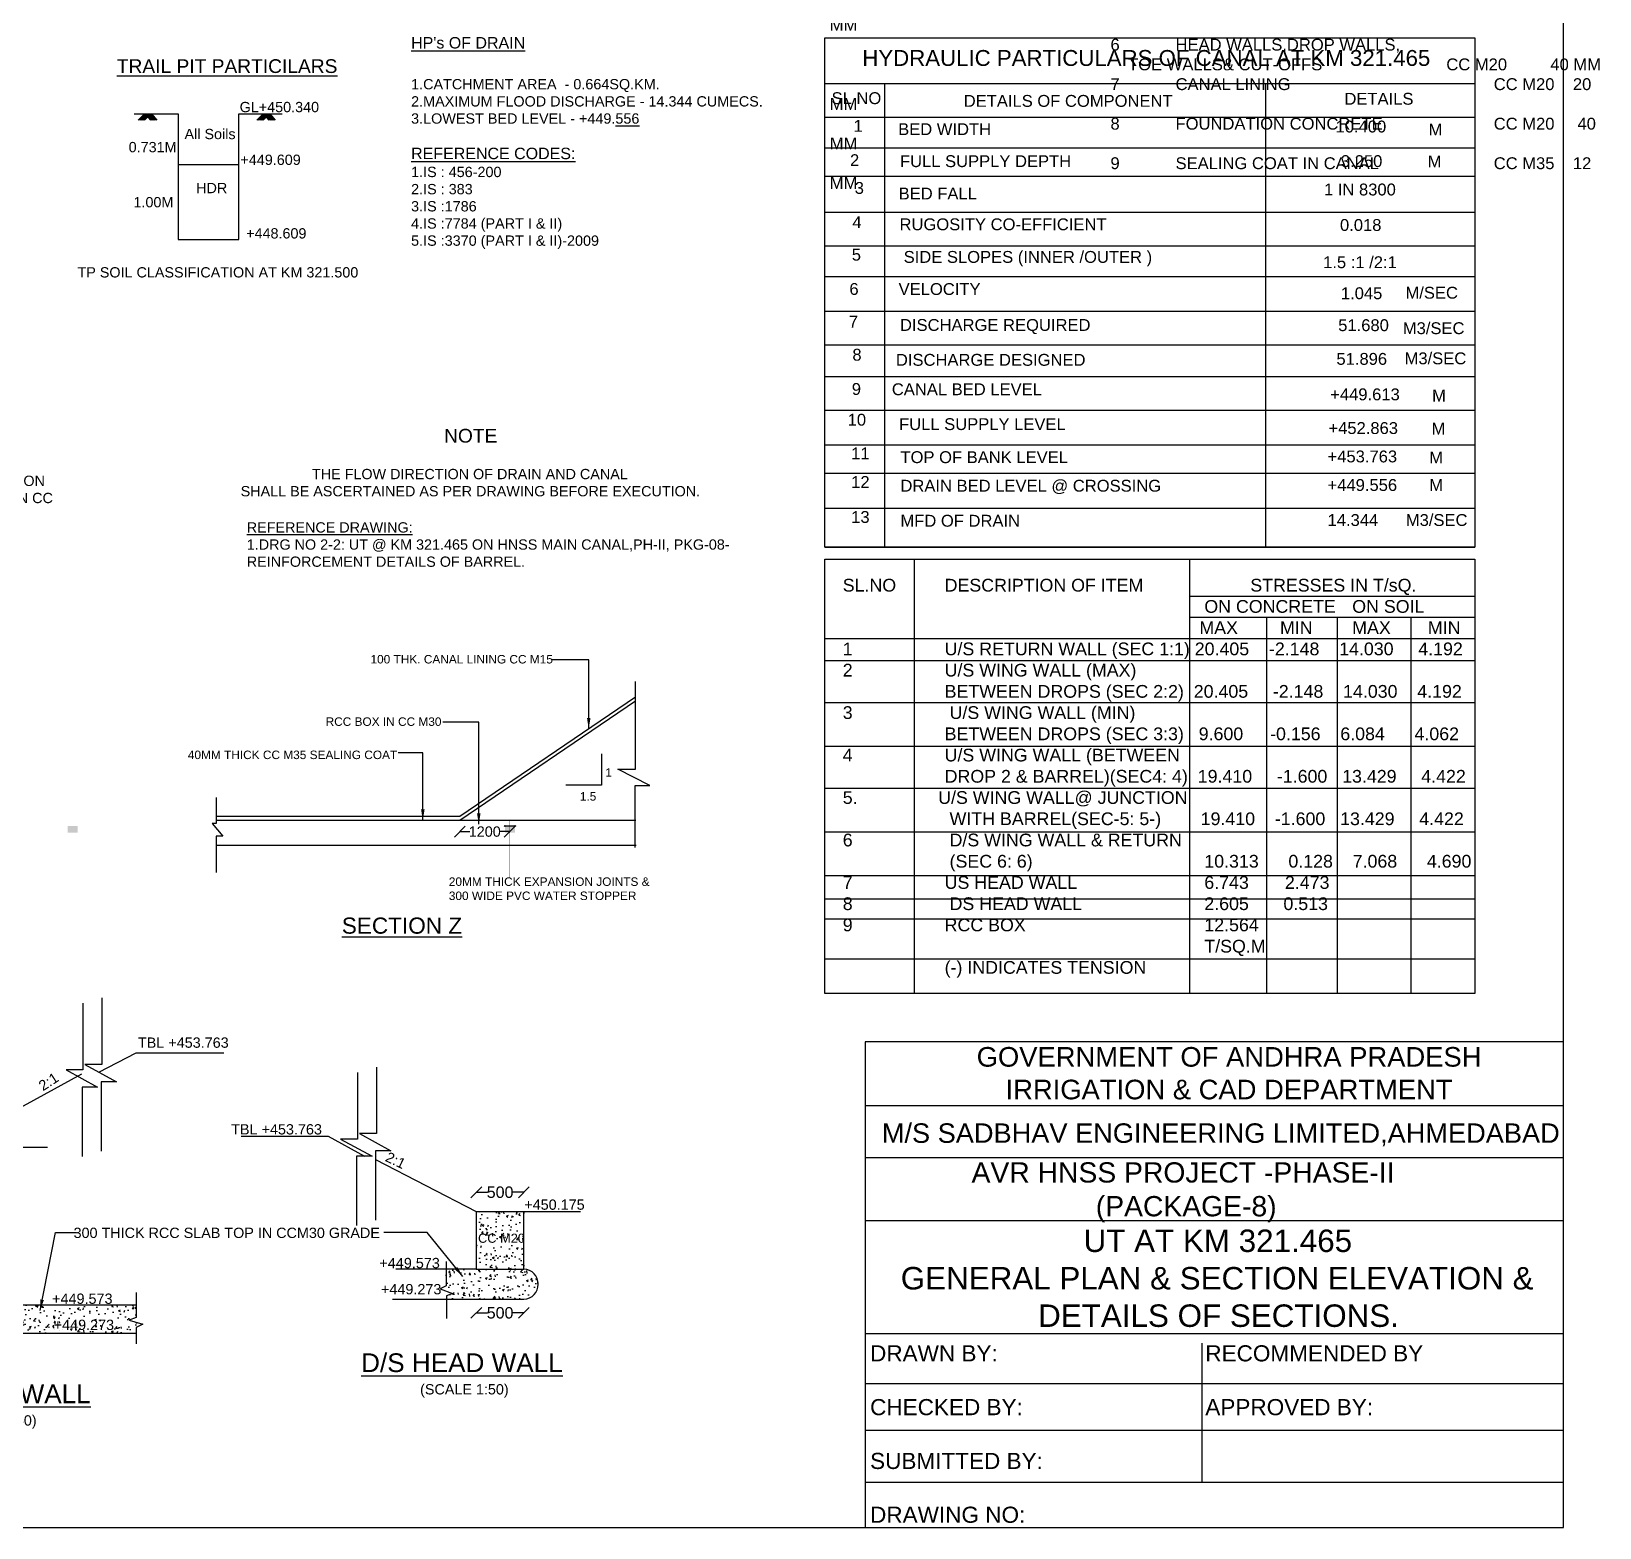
# Model space of a CAD drawing. Header units: millimetres. Extents: x 5124 to 6568637, y 2311 to 91879094.
# Drawn here: x 3760704 to 3774409, y 45930810 to 45943884 of the extents above; entities that cross this region are included whole.
import ezdxf

# ---------------------------------------------------------------- set-up
doc = ezdxf.new("R2010")
doc.units = ezdxf.units.MM
doc.header["$MEASUREMENT"] = 0
doc.linetypes.add('ACAD_ISO02W100', pattern=[15, 12, -3])
for name, color, linetype in [('DIMENSION', 7, 'Continuous'), ('DRAWING', 7, 'Continuous'), ('TEXT', 7, 'Continuous')]:
    doc.layers.add(name, color=color, linetype=linetype)
doc.styles.get("Standard").update_dxf_attribs({"font": 'arial.ttf', "height": 90})
doc.dimstyles.get("Standard").update_dxf_attribs({"dimtxt": 200, "dimasz": 110, "dimexe": 0.18, "dimexo": 0.0625, "dimgap": 0.09, "dimtad": 0, "dimtih": 1, "dimtoh": 1, "dimdec": 0, "dimzin": 0, "dimdsep": 46, "dimtxsty": 'Standard', "dimblk": 'OBLIQUE', "dimcen": 0.09, "dimse1": 1, "dimse2": 1, "dimadec": 0, "dimazin": 0, "dimtfac": 1, "dimtdec": 0, "dimtofl": 0, "dimtmove": 0, "dimatfit": 3, "dimfxl": 1, "dimtolj": 1, "dimtzin": 0, "dimarcsym": 0})
pattern_1 = [(45, (329435.95406, 3362526.88445), (-0.08189056869015, 0.08189056869015), [])]
pattern_2 = [(45, (329525.54818, 3362526.88445), (-0.08189056869015, 0.08189056869015), [])]
pattern_3 = [(50, (0, 0), (179.31504565, -15.68803375), [18.75, -206.25]), (355, (0, 0), (-34.6878334, 188.0480334), [15, -165]), (100.4514, (14.94, -1.3), (144.6273454, 172.3598855), [15.9350475, -175.285528]), (46.1842, (0, 50), (266.8102622, -41.3797536), [28.125, -309.375]), (96.6356, (22.23, 46.55), (233.6656764, 243.5294677), [23.902572, -262.92825]), (351.1842, (0, 50), (233.6654863, 243.5296502), [22.5, -247.5]), (21, (25, 37.5), (149.22676303, -100.65472267), [18.75, -206.25]), (326, (25, 37.5), (60.828833, 181.28751126), [15, -165]), (71.4514, (37.44, 29.11), (210.05565715, 80.6326242), [15.9350475, -175.285528]), (37.5, (0, 0), (3.03996383, 83.22346346), [0, -163, 0, -167.5, 0, -165.625]), (7.5, (0, 0), (65.76738436, 98.60292797), [0, -95.5, 0, -159.25, 0, -63.125]), (327.5, (-55.75, 0), (133.45560904, -5.63871793), [0, -62.5, 0, -195, 0, -258.75]), (317.5, (-80.75, 0), (145.79654234, 25.02624558), [0, -81.25, 0, -129.5, 0, -183.75])]

# ---------------------------------------------------------------- blocks, each defined once
blk = doc.blocks.new('_Oblique')
at = {"color": 0, "linetype": 'ByBlock', "lineweight": -2}
blk.add_line((-0.5, -0.5), (0.5, 0.5), dxfattribs=at)
blk = doc.blocks.new('*D141')
at = {"layer": 'Defpoints', "color": 0, "linetype": 'Continuous', "transparency": 16777216}
for p in [(3764448, 45936992), (3764884, 45936992), (3764884, 45936891)]:
    blk.add_point(p, dxfattribs=at)
at = {"layer": 'DIMENSION', "color": 0, "linetype": 'Continuous', "lineweight": -2, "transparency": 16777216}
for p, q in [((3764448, 45936891), (3764536, 45936891)), ((3764884, 45936891), (3764796, 45936891))]:
    blk.add_line(p, q, dxfattribs=at)
at = {"layer": 'DIMENSION', "color": 0, "linetype": 'Continuous', "lineweight": -2, "transparency": 16777216, "xscale": 95, "yscale": 95, "zscale": 95, "rotation": 180}
blk.add_blockref('_Oblique', (3764448, 45936891), dxfattribs=at)
at = {"layer": 'DIMENSION', "color": 0, "linetype": 'Continuous', "lineweight": -2, "transparency": 16777216, "xscale": 95, "yscale": 95, "zscale": 95}
blk.add_blockref('_Oblique', (3764884, 45936891), dxfattribs=at)
at = {"layer": 'DIMENSION', "color": 0, "linetype": 'Continuous', "transparency": 16777216, "insert": (3764666, 45936891), "char_height": 90, "attachment_point": 5}
blk.add_mtext('\\A1;1200', dxfattribs=at)
blk = doc.blocks.new('*D148')
at = {"layer": 'Defpoints', "color": 0, "linetype": 'Continuous', "transparency": 16777216}
for p in [(3764592, 45933069), (3765008, 45933069), (3765008, 45932686)]:
    blk.add_point(p, dxfattribs=at)
at = {"layer": 'DIMENSION', "color": 0, "linetype": 'Continuous', "lineweight": -2, "transparency": 16777216}
for p, q in [((3764592, 45932686), (3764690, 45932686)), ((3765008, 45932686), (3764911, 45932686))]:
    blk.add_line(p, q, dxfattribs=at)
at = {"layer": 'DIMENSION', "color": 0, "linetype": 'Continuous', "lineweight": -2, "transparency": 16777216, "xscale": 95, "yscale": 95, "zscale": 95, "rotation": 180}
blk.add_blockref('_Oblique', (3764592, 45932686), dxfattribs=at)
at = {"layer": 'DIMENSION', "color": 0, "linetype": 'Continuous', "lineweight": -2, "transparency": 16777216, "xscale": 95, "yscale": 95, "zscale": 95}
blk.add_blockref('_Oblique', (3765008, 45932686), dxfattribs=at)
at = {"layer": 'DIMENSION', "color": 0, "linetype": 'Continuous', "transparency": 16777216, "insert": (3764800, 45932686), "char_height": 100, "attachment_point": 5}
blk.add_mtext('\\A1;500', dxfattribs=at)
blk = doc.blocks.new('*D149')
at = {"layer": 'Defpoints', "color": 0, "linetype": 'Continuous', "transparency": 16777216}
for p in [(3765008, 45933740), (3764592, 45933572), (3765008, 45933572)]:
    blk.add_point(p, dxfattribs=at)
at = {"layer": 'DIMENSION', "color": 0, "linetype": 'Continuous', "lineweight": -2, "transparency": 16777216}
for p, q in [((3764592, 45933740), (3764690, 45933740)), ((3765008, 45933740), (3764911, 45933740))]:
    blk.add_line(p, q, dxfattribs=at)
at = {"layer": 'DIMENSION', "color": 0, "linetype": 'Continuous', "lineweight": -2, "transparency": 16777216, "xscale": 95, "yscale": 95, "zscale": 95, "rotation": 180}
blk.add_blockref('_Oblique', (3764592, 45933740), dxfattribs=at)
at = {"layer": 'DIMENSION', "color": 0, "linetype": 'Continuous', "lineweight": -2, "transparency": 16777216, "xscale": 95, "yscale": 95, "zscale": 95}
blk.add_blockref('_Oblique', (3765008, 45933740), dxfattribs=at)
at = {"layer": 'DIMENSION', "color": 0, "linetype": 'Continuous', "transparency": 16777216, "insert": (3764800, 45933740), "char_height": 100, "attachment_point": 5}
blk.add_mtext('\\A1;500', dxfattribs=at)

msp = doc.modelspace()

# ---------------------------------------------------------------- hatches: boundary and pattern name
at = {"layer": 'DRAWING', "linetype": 'Continuous'}
h = msp.add_hatch(dxfattribs=at)
h.set_pattern_fill('AR-CONC', color=256, scale=23.162151, style=0)
h.set_pattern_definition([(50, (325614.38, 3362526.88), (166.1328835, -14.534744), [17.3716129, -191.08774224]), (355, (325614.38, 3362526.88), (-32.1377928, 174.2238746), [13.89729034, -152.8701938]), (100.4514, (325628.22, 3362525.67), (133.9952141, 159.68902485), [14.7635988, -162.3995917]), (46.1842, (325614.38, 3362573.2), (247.1959787, -38.3377633), [26.0574194, -286.6316134]), (96.6356, (325634.98, 3362570.01), (216.4879832, 225.626648), [22.1453989, -243.5993487]), (351.1842, (325614.38, 3362573.2), (216.4878071, 225.6268171), [20.8459355, -229.3052907]), (21, (325637.54, 3362561.63), (138.2565102, -93.2551937), [17.3716129, -191.08774224]), (326, (325637.54, 3362561.63), (56.35706355, 167.9603453), [13.89729034, -152.8701938]), (71.4514, (325649.06, 3362553.86), (194.6136304, 74.7049993), [14.7635988, -162.3995917]), (37.5, (325614.38, 3362526.884), (2.816484, 77.10537568), [0, -151.01722175, 0, -155.18640885, 0, -153.44924756]), (7.5, (325614.38, 3362526.884), (60.93256238, 91.35423459), [0, -88.4794152, 0, -147.54289916, 0, -58.4844302]), (327.5, (325562.73, 3362526.884), (123.64475647, -5.22419335), [0, -57.90537644, 0, -180.66477448, 0, -239.72825845]), (317.5, (325539.57, 3362526.88), (135.07845867, 23.18646674), [0, -75.27698937, 0, -119.97993998, 0, -170.24180672])])
h.paths.add_polyline_path([(3761062.9, 45936940.7), (3761022.9, 45936940.7, -0.4142136), (3761020.3, 45936938), (3761020.3, 45936882), (3761062.9, 45936882)])
h.paths.add_polyline_path([(3761109.9, 45936938, -0.4142136), (3761107.2, 45936940.7), (3761062.9, 45936940.7), (3761062.9, 45936882), (3761109.9, 45936882)])
h.paths.add_polyline_path([(3764931.5, 45936938, -0.4142136), (3764928.8, 45936940.7), (3764884.5, 45936940.7), (3764884.5, 45936882), (3764931.5, 45936882)])
h.paths.add_polyline_path([(3764884.5, 45936940.7), (3764844.5, 45936940.7, -0.4142136), (3764841.9, 45936938), (3764841.9, 45936882), (3764884.5, 45936882)])
h = msp.add_hatch(dxfattribs=at)
h.set_pattern_fill('ANSI31', color=256, scale=0.926486, style=0)
h.set_pattern_definition(pattern_1)
h.paths.add_polyline_path([(3764841.9, 45936938), (3764841.9, 45936940.7), (3764844.5, 45936940.7, 1), (3764839.2, 45936940.7, 0.4142136)])
h = msp.add_hatch(color=256, dxfattribs=at)
h.paths.add_polyline_path([(3764841.9, 45936938), (3764841.9, 45936940.7), (3764844.5, 45936940.7, 1), (3764839.2, 45936940.7, 0.4142136)])
h.paths.add_polyline_path([(3764841.9, 45936938, 0.4142136), (3764844.5, 45936940.7), (3764841.9, 45936940.7)], flags=17)
h = msp.add_hatch(dxfattribs=at)
h.set_pattern_fill('ANSI31', color=256, scale=0.926486, style=0)
h.set_pattern_definition(pattern_1)
h.paths.add_polyline_path([(3764844.5, 45936940.7), (3764841.9, 45936940.7), (3764841.9, 45936938, 0.4142136)])
h = msp.add_hatch(dxfattribs=at)
h.set_pattern_fill('ANSI31', color=256, scale=0.926486, style=0)
h.set_pattern_definition(pattern_2)
h.paths.add_polyline_path([(3764931.5, 45936940.7), (3764934.1, 45936940.7, 1), (3764928.8, 45936940.7, 0.4142136), (3764931.5, 45936938)])
h = msp.add_hatch(color=256, dxfattribs=at)
h.paths.add_polyline_path([(3764931.5, 45936940.7), (3764934.1, 45936940.7, 1), (3764928.8, 45936940.7, 0.4142136), (3764931.5, 45936938)])
h.paths.add_polyline_path([(3764934.1, 45936940.7), (3764931.5, 45936940.7), (3764931.5, 45936938, 0.4142136)], flags=17)
h = msp.add_hatch(dxfattribs=at)
h.set_pattern_fill('ANSI31', color=256, scale=0.926486, style=0)
h.set_pattern_definition(pattern_2)
h.paths.add_polyline_path([(3764934.1, 45936940.7), (3764931.5, 45936940.7), (3764931.5, 45936938, 0.4142136)])
h = msp.add_hatch(dxfattribs=at)
h.set_pattern_fill('AR-CONC', color=256, scale=25, style=0)
h.set_pattern_definition(pattern_3)
h.paths.add_polyline_path([(3759974, 45934133.5), (3759540, 45934133.5), (3759540, 45932755), (3759974, 45932755)])
h.paths.add_polyline_path([(3759540, 45934133.5), (3759124, 45932755), (3759540, 45932755)])
h.paths.add_polyline_path([(3759974, 45934133.5), (3759974, 45932755), (3760651, 45932755)])
h.paths.add_polyline_path([(3761620, 45932504.5), (3761620, 45932559.5), (3761678, 45932587), (3761560, 45932622), (3761620, 45932647), (3761620, 45932755), (3759124, 45932755, 1.1196684), (3759124, 45932504.5)])
h.paths.add_polyline_path([(3759532.9, 45933227.5), (3760026.8, 45933227.5), (3760026.8, 45933089.4), (3759532.9, 45933089.4)], flags=9)
h.paths.add_polyline_path([(3759196.7, 45932723.1), (3759467.3, 45932723.1), (3759467.3, 45932570.9), (3759196.7, 45932570.9)], flags=24)
h.paths.add_polyline_path([(3759621.7, 45932736.6), (3759892.3, 45932736.6), (3759892.3, 45932584.4), (3759621.7, 45932584.4)], flags=24)
h.paths.add_polyline_path([(3760177.1, 45932733.6), (3760447.9, 45932733.6), (3760447.9, 45932581.4), (3760177.1, 45932581.4)], flags=24)
h.paths.add_polyline_path([(3760876.6, 45932648.9), (3761436.8, 45932648.9), (3761436.8, 45932512), (3760876.6, 45932512)], flags=24)
h = msp.add_hatch(dxfattribs=at)
h.set_pattern_fill('AR-CONC', color=256, scale=25, style=0)
h.set_pattern_definition(pattern_3)
h.paths.add_polyline_path([(3765008.5, 45933069), (3765008.5, 45933572.5), (3764592, 45933572.5), (3764592, 45933069)])
h.paths.add_polyline_path([(3765008.5, 45932804.5, 0.945267), (3765008.5, 45933069), (3764592, 45933069), (3764330, 45933069), (3764330, 45932923.5), (3764276.5, 45932896), (3764384.5, 45932854.5), (3764331.5, 45932835.5), (3764331.5, 45932804.5)])
h.paths.add_polyline_path([(3764587.4, 45933398.5), (3765026.4, 45933398.5), (3765026.4, 45933275.7), (3764587.4, 45933275.7)], flags=9)

# ---------------------------------------------------------------- linework, layer by layer
at = {"layer": 'DIMENSION', "linetype": 'Continuous'}
for p, q in [((3764448.3, 45936991.7), (3765983, 45938034.7)), ((3759124, 45932755), (3761620, 45932755)), ((3761620, 45932504.5), (3759124, 45932504.5))]:
    msp.add_line(p, q, dxfattribs=at)
for points in [[(3761603, 45943164.5), (3761986.5, 45943164.5), (3761986.5, 45942064.5), (3762516.5, 45942064.5), (3762516.5, 45943164.5), (3762894.5, 45943164.5)], [(3761693.5, 45943164.5), (3761637.5, 45943107)], [(3761704, 45943164.5), (3761648, 45943107)], [(3761712.5, 45943164.5), (3761656.5, 45943107)], [(3761722.5, 45943164.5), (3761666.5, 45943107)], [(3761731, 45943164.5), (3761675, 45943107)], [(3761739.5, 45943164.5), (3761683.5, 45943107)], [(3761749, 45943164.5), (3761693, 45943107)], [(3761697.5, 45943164.5), (3761744, 45943107)], [(3761707, 45943164.5), (3761753.5, 45943107)], [(3761716.5, 45943164.5), (3761763, 45943107)], [(3761726, 45943164.5), (3761772.5, 45943107)], [(3761734, 45943164.5), (3761780.5, 45943107)], [(3761743.5, 45943164.5), (3761790, 45943107)], [(3761752.5, 45943164.5), (3761799, 45943107)], [(3762729.5, 45943164.5), (3762673.5, 45943107)], [(3762740, 45943164.5), (3762684, 45943107)], [(3762748.5, 45943164.5), (3762692.5, 45943107)], [(3762758.5, 45943164.5), (3762702.5, 45943107)], [(3762767, 45943164.5), (3762711, 45943107)], [(3762775.5, 45943164.5), (3762719.5, 45943107)], [(3762785, 45943164.5), (3762729, 45943107)], [(3762733.5, 45943164.5), (3762780, 45943107)], [(3762743, 45943164.5), (3762789.5, 45943107)], [(3762752.5, 45943164.5), (3762799, 45943107)], [(3762762, 45943164.5), (3762808.5, 45943107)], [(3762770, 45943164.5), (3762816.5, 45943107)], [(3762779.5, 45943164.5), (3762826, 45943107)], [(3762788.5, 45943164.5), (3762835, 45943107)], [(3761986.5, 45942720), (3762516.5, 45942720)], [(3765981.5, 45936752.9), (3765981.5, 45937293.6), (3766109.6, 45937293.6), (3765829.6, 45937436.5), (3765983, 45937436.5), (3765983, 45938203.5)], [(3762318.4, 45937024.8), (3764448.3, 45937024.8), (3765983, 45938067.9)], [(3765686.1, 45937570.3), (3765686.1, 45937296.9), (3765374.1, 45937296.9)], [(3762318.4, 45937190.3), (3762318.4, 45936961.8), (3762283.7, 45936961.8), (3762377.6, 45936852.1), (3762320.3, 45936852.1), (3762320.3, 45936532.8)], [(3762318.4, 45936991.7), (3765986.5, 45936991.7)], [(3762320.3, 45936774), (3765988.5, 45936774)], [(3761155, 45935391), (3761155, 45934809), (3761007, 45934809), (3761282, 45934659), (3761147.5, 45934659), (3761147.5, 45934053)], [(3761320.5, 45935438), (3761320.5, 45934856), (3761172.5, 45934856), (3761447.5, 45934706), (3761313, 45934706), (3761313, 45934100)], [(3761292.8, 45934790.4), (3761620.5, 45934958), (3762387, 45934958)], [(3763719.5, 45934834), (3763719.5, 45934252), (3763571.5, 45934252), (3763846.5, 45934102), (3763712, 45934102), (3763712, 45933496)], [(3759974, 45934133.5), (3761144.5, 45934776)], [(3763554, 45934787), (3763554, 45934205), (3763406, 45934205), (3763681, 45934055), (3763546.5, 45934055), (3763546.5, 45933449)], [(3759974, 45934133.5), (3760846, 45934133.5)], [(3762537.5, 45934230.5), (3763299, 45934230.5), (3763613.8, 45934055)], [(3763712, 45934027.5), (3764592, 45933572.5), (3765503.5, 45933572.5)], [(3764592, 45933572.5), (3764592, 45933069), (3765008.5, 45933069), (3765008.5, 45933572.5)], [(3764592, 45933069), (3763889, 45933069)], [(3764330, 45933135), (3764330, 45932923.5), (3764276.5, 45932896), (3764384.5, 45932854.5), (3764331.5, 45932835.5), (3764331.5, 45932638)], [(3761620, 45932863), (3761620, 45932647), (3761560, 45932622), (3761678, 45932587), (3761620, 45932559.5), (3761620, 45932414.5)], [(3763860, 45932804.5), (3765008.5, 45932804.5)]]:
    msp.add_lwpolyline(points, dxfattribs=at)
msp.add_arc((3765001.1, 45932936.8), 132.5, 273.22335, 86.77665, dxfattribs=at)
at = {"layer": 'DRAWING', "linetype": 'ACAD_ISO02W100', "ltscale": 10}
msp.add_line((3764841.9, 45936940.7), (3764931.5, 45936940.7), dxfattribs=at)
at = {"layer": 'DRAWING', "linetype": 'Continuous'}
msp.add_lwpolyline([(3774092, 45955627), (3738648, 45955627), (3738648, 45930809.5), (3774092, 45930809.5)], close=True, dxfattribs=at)
at = {"layer": 'DRAWING', "linetype": 'Continuous', "const_width": 3.71}
for points in [[(3764884.5, 45936991.7), (3764884.5, 45936485.2)], [(3764841.9, 45936940.7), (3764931.5, 45936940.7)]]:
    msp.add_lwpolyline(points, dxfattribs=at)
at = {"layer": 'DRAWING', "linetype": 'Continuous'}
for centre in [(3764841.9, 45936940.7), (3764931.5, 45936940.7)]:
    msp.add_circle(centre, 2.66, dxfattribs=at)
at = {"layer": 'TEXT'}
for points in [[(3773318.6, 45939377.4), (3767637, 45939377.4), (3767637, 45943826.5), (3773318.6, 45943826.5)], [(3773318.6, 45943826.5), (3773318.6, 45939377.4)]]:
    msp.add_lwpolyline(points, dxfattribs=at)
at = {"layer": 'TEXT', "linetype": 'Continuous'}
for points in [[(3767637, 45943428.7), (3773318.6, 45943428.7)], [(3771492.6, 45939377.4), (3771492.6, 45943428.7)], [(3768161.2, 45939377.4), (3768161.2, 45943423.4)], [(3767637, 45943134.4), (3773318.6, 45943134.4)], [(3767637, 45942866.9), (3773318.6, 45942866.9)], [(3767637, 45942617.2), (3773318.6, 45942617.2)], [(3767637, 45942305.1), (3773318.6, 45942305.1)], [(3767637, 45942010.8), (3773318.6, 45942010.8)], [(3767637, 45941743.2), (3773318.6, 45941743.2)], [(3767637, 45941440), (3773318.6, 45941440)], [(3767637, 45941145.7), (3773318.6, 45941145.7)], [(3767637, 45940869.3), (3773318.6, 45940869.3)], [(3767637, 45940575), (3773318.6, 45940575)], [(3767637, 45940271.8), (3773318.6, 45940271.8)], [(3767637, 45940022.1), (3773318.6, 45940022.1)], [(3767637, 45939716.1), (3773318.6, 45939716.1)], [(3767637, 45939377.4), (3773318.6, 45939377.4)], [(3768418, 45939273), (3768418, 45935477.2)], [(3770825.8, 45939273), (3770825.8, 45935477.2)], [(3770825.8, 45938947.5), (3773318.6, 45938947.5)], [(3770825.8, 45938766.5), (3773318.6, 45938766.5)], [(3771498.8, 45938766.5), (3771498.8, 45935477.2)], [(3772116, 45938766.5), (3772116, 45935477.2)], [(3772759.4, 45938766.5), (3772759.4, 45935477.2)], [(3767637, 45938577.4), (3773318.6, 45938577.4)], [(3767637, 45938387.3), (3773318.6, 45938387.3)], [(3767637, 45938020.5), (3773318.6, 45938020.5)], [(3767637, 45937638.6), (3773318.6, 45937638.6)], [(3767637, 45937271.7), (3773318.6, 45937271.7)], [(3767637, 45936889.3), (3773318.6, 45936889.3)], [(3767637, 45936508.5), (3773318.6, 45936508.5)], [(3767637, 45936303.9), (3773318.6, 45936303.9)], [(3767637, 45936129.3), (3773318.6, 45936129.3)], [(3767637, 45935780.7), (3773318.6, 45935780.7)], [(3767989.1, 45935055), (3767989.1, 45930809.5), (3774092, 45930809.5), (3774092, 45935055)], [(3774092, 45935055), (3767989.1, 45935055)], [(3774092, 45934493.8), (3767989.1, 45934493.8)], [(3774092, 45934041), (3767989.1, 45934041)], [(3774092, 45933489.5), (3767989.1, 45933489.5)], [(3774092, 45932503.6), (3767989.1, 45932503.6)], [(3770932.5, 45932420.3), (3770932.5, 45931203.4)], [(3774092, 45932064.9), (3767989.1, 45932064.9)], [(3774092, 45931658.6), (3767989.1, 45931658.6)], [(3774092, 45931203.4), (3767989.1, 45931203.4)]]:
    msp.add_lwpolyline(points, dxfattribs=at)
msp.add_lwpolyline([(3767637, 45939273), (3773318.6, 45939273), (3773318.6, 45935477.2), (3767637, 45935477.2)], close=True, dxfattribs=at)

# ---------------------------------------------------------------- texts
at = {"layer": 'DRAWING', "linetype": 'Continuous', "attachment_point": 1}
for s, insert, char_height, width in [('600 THK. APRON CONCRETE IN CC M20', (3759809.9, 45940001.5), 90, 1230.116), ('TBL +453.763', (3761635.1, 45935092.4), 90, 838.489), (' TBL +453.763', (3762415, 45934334.9), 90, 1028.043), ('+450.175', (3765011.3, 45933676.9), 90, 455.995), ('CC M20', (3764607.4, 45933378.5), 80, 455.995), ('+449.573', (3763745.6, 45933166.5), 90, 455.995), ('+449.273', (3763759.3, 45932937.9), 90, 455.995), ('+449.573', (3760885.4, 45932855), 90, 455.995), ('+449.273', (3760899.1, 45932626.4), 90, 455.995)]:
    msp.add_mtext(s, dxfattribs=dict(at, insert=insert, char_height=char_height, width=width))
at = {"layer": 'DRAWING', "linetype": 'Continuous', "char_height": 90, "width": 455.995, "attachment_point": 1}
for insert, rotation in [((3760756.1, 45934696.8), 33.16497), ((3763827.9, 45934097.2), 334.53665)]:
    msp.add_mtext('2:1', dxfattribs=dict(at, insert=insert, rotation=rotation))
at = {"layer": 'TEXT'}
msp.add_text('HYDRAULIC PARTICULARS OF CANAL AT KM 321.465', height=139.007, dxfattribs=at).set_placement((3767965.3, 45943581.7))
at = {"layer": 'TEXT', "linetype": 'Continuous'}
for s, height, p in [('SL NO', 103.61, (3767696.8, 45943248.3)), ('DETAILS OF COMPONENT ', 103.613, (3768851.6, 45943224.4)), ('DETAILS ', 103.61, (3772178.4, 45943243)), ('1', 103.6, (3767888.9, 45943005.9)), ('BED WIDTH ', 103.61, (3768278.6, 45942977.5)), ('10.400', 103.61, (3772100.9, 45943000.4)), ('M', 103.6, (3772913.7, 45942974.1)), ('2', 103.6, (3767857.9, 45942706.5)), ('FULL SUPPLY DEPTH ', 103.613, (3768294.4, 45942697.8)), ('3.250', 103.61, (3772147.5, 45942698.2)), ('M', 103.6, (3772905.9, 45942695.1)), ('3', 103.6, (3767899.2, 45942463.9)), ('BED FALL ', 103.61, (3768282.7, 45942414.8)), ('1 IN 8300', 103.61, (3772000.1, 45942450.2)), ('4', 103.6, (3767878.6, 45942164.5)), ('RUGOSITY CO-EFFICIENT ', 103.613, (3768290.6, 45942145.9)), ('0.018', 103.61, (3772139.7, 45942140.2)), ('5', 103.6, (3767873.4, 45941880.6)), (' SIDE SLOPES (INNER /OUTER )', 103.613, (3768286.6, 45941861.1)), ('1.5 :1 /2:1', 103.613, (3771992.3, 45941814.8)), ('6', 103.6, (3767852.7, 45941581.2)), ('VELOCITY ', 103.61, (3768282.7, 45941580.3)), ('1.045', 103.61, (3772147.5, 45941543.6)), ('M/SEC', 103.61, (3772712, 45941548.2)), ('7', 103.6, (3767847.7, 45941295.5)), ('DISCHARGE REQUIRED ', 103.613, (3768294.7, 45941266.4)), ('51.680', 103.61, (3772124.2, 45941264.6)), ('M3/SEC', 103.61, (3772688.7, 45941238.2)), ('8', 103.6, (3767878.7, 45941006.4)), ('DISCHARGE DESIGNED ', 103.613, (3768259, 45940961.8)), ('51.896', 103.61, (3772108.7, 45940970.1)), ('M3/SEC', 103.61, (3772704.2, 45940974.7)), ('9', 103.6, (3767873.5, 45940707)), ('CANAL BED LEVEL ', 103.613, (3768223.4, 45940704.7)), ('+449.613', 103.61, (3772054.4, 45940660.1)), ('M', 103.6, (3772944.7, 45940649.3)), ('10', 103.61, (3767837.3, 45940438.5)), ('FULL SUPPLY LEVEL ', 103.613, (3768286.7, 45940400.1)), ('+452.863', 103.61, (3772038.9, 45940365.7)), ('M', 103.6, (3772939.7, 45940361)), ('11', 103.61, (3767868.3, 45940144.3)), ('TOP OF BANK LEVEL ', 103.613, (3768298.6, 45940111.4)), ('+453.763', 103.61, (3772031.1, 45940117.7)), ('M', 103.6, (3772919.6, 45940108.6)), ('12', 103.61, (3767868.3, 45939894.6)), ('DRAIN BED LEVEL @ CROSSING', 103.613, (3768298.6, 45939861.7)), ('+449.556       M', 103.613, (3772031.1, 45939868)), ('13', 103.61, (3767868.3, 45939588.6)), ('MFD OF DRAIN', 103.613, (3768298.6, 45939555.7)), ('14.344      M3/SEC', 103.613, (3772031.1, 45939562))]:
    msp.add_text(s, height=height, dxfattribs=at).set_placement(p)
at = {"layer": 'TEXT', "linetype": 'Continuous', "attachment_point": 1}
for s, insert, char_height, width in [('\\pi2453.1;{\\H1.2264x;SPECIFICATIONS \\P\\pi0;}SL.NO  DETAILS OF COMPONENT  ^I^IGRADE OF CONCRETE^I^IMAX SIZE OF\\P^I^I^I^I^I^I^I AS PER IS: 456-2000           AGGREGATE AS PER ^I^I^I^I^I^I^I^I^I^I^I^IIS -383 \\P1 ^I   BOX^I^I^I^I^I^I RCC M30 ^I^I^I20 MM \\P2 ^I   WEARING COAT OVER APRON\\P^I   AND FLOOR CONCRETE ^I^I^ICC M25 ^I^I^I20 MM \\P3 ^I   WEARING COAT IN BOX ^I^I^ICC M35 ^I^I^I20 MM \\P4 ^I   LEVELLING COARSE BELOW BOX ^ICC M15 ^I^I^I40 MM \\P5^I   WING WALLS & RETURN WALLS^I ^ICC M20 ^I^I^I40 MM \\P6 ^I   HEAD WALLS,DROP WALLS, \\P^I   TOE WALLS& CUT-OFFS ^I^I^ICC M20 ^I^I^I40 MM \\P7 ^I   CANAL LINING ^I^I^I^I^ICC M20^I^I ^I20 MM \\P8^I   FOUNDATION CONCRETE ^I^I^ICC M20  ^I^I^I40 MM \\P9 ^I   SEALING COAT IN CANAL ^I^I^ICC M35 ^I^I^I12 MM ', (3767680.9, 45946622.4), 103.613, 6368.512), ('SL.NO ^IDESCRIPTION OF ITEM ^I^I^ISTRESSES IN T/sQ. \\P^I^I^I^I^I^I^I ON CONCRETE ^ION SOIL \\P^I^I^I^I^I^I^IMAX ^I      MIN ^IMAX^I     MIN \\P1 ^I^IU/S RETURN WALL (SEC 1:1) 20.405    -2.148    14.030     4.192\\P2 ^I^IU/S WING WALL (MAX) \\P^I^IBETWEEN DROPS (SEC 2:2)  20.405     -2.148    14.030    4.192 \\P3^I^I U/S WING WALL (MIN)\\P^I^IBETWEEN DROPS (SEC 3:3)   9.600 ^I    -0.156    6.084      4.062 \\P4 ^I^IU/S WING WALL (BETWEEN \\P^I^IDROP 2 & BARREL)(SEC4: 4)  19.410     -1.600   13.429     4.422 \\P5.^I         U/S WING WALL@ JUNCTION\\P^I  ^I WITH BARREL(SEC-5: 5-)        19.410    -1.600   13.429     4.422\\P6^I^I D/S WING WALL & RETURN\\P^I^I (SEC 6: 6) ^I^I^I^I 10.313      0.128    7.068      4.690 \\P7 ^I^IUS HEAD WALL ^I^I^I 6.743^I       2.473 ^I^I^I\\P8^I^I DS HEAD WALL ^I^I^I 2.605       0.513 \\P9 ^I^IRCC BOX ^I^I^I^I 12.564 \\P^I^I^I^I^I^I^I T/SQ.M\\P^I^I(-) INDICATES TENSION ', (3767794.4, 45939100.1), 111.304, 5883.759), ('100 THK. CANAL LINING CC M15', (3763667.5, 45938434.5), 74.119, 1618.23), ('RCC BOX IN CC M30', (3763275.3, 45937889.4), 74.119, 1618.23), ('40MM THICK CC M35 SEALING COAT', (3762071.5, 45937599.1), 74.119, 1882.843), ('1 ', (3765719.7, 45937445), 74.12, 140.536), ('1.5', (3765496.9, 45937236.1), 74.12, 140.536), ('20MM THICK EXPANSION JOINTS & 300 WIDE PVC WATER STOPPER ', (3764352, 45936491.1), 74.119, 1846.289)]:
    msp.add_mtext(s, dxfattribs=dict(at, insert=insert, char_height=char_height, width=width))
at = {"layer": 'TEXT', "attachment_point": 1}
for s, insert, char_height, width in [("{\\H0.83333x;\\LHP's OF DRAIN\\P}\\P{\\H0.75x;1.CATCHMENT AREA  - 0.664SQ.KM.\\P2.MAXIMUM FLOOD DISCHARGE - 14.344 CUMECS.\\P3.LOWEST BED LEVEL - +449.\\L556\\P\\P\\H1.1111x;REFERENCE CODES:\\H1.2x;\\P\\H0.75x;\\l1.IS : 456-200\\P2.IS : 383\\P3.IS :1786\\P4.IS :7784 (PART I & II)\\P5.IS :3370 (PART I & II)-2009}", (3764022.4, 45943834), 120, 4173.264), ('\\pi57.751;{\\LTRAIL PIT PARTICILARS}', (3761392.8, 45943640.1), 120, 2031.081), ('\\pi-79.894;GL+450.340', (3762604, 45943267.4), 89.807, 521.67), ('\\pi40.146;All Soils', (3762002.3, 45943031.7), 89.807, 521.67), ('\\pi58.952;0.731M', (3761495.3, 45942917.4), 89.807, 521.67), ('\\pi3.6958;+449.609', (3762527.5, 45942806.7), 89.807, 521.67), ('\\pi130.75;HDR', (3762013.5, 45942559.6), 89.807, 521.67), ('\\pi98.067;1.00M', (3761498.2, 45942436.1), 89.807, 521.67), ('\\pi3.6958;+448.609', (3762577.3, 45942163.7), 89.807, 521.67), ('\\pi190.74;TP SOIL CLASSIFICATION AT KM 321.500', (3760916.3, 45941823.1), 89.807, 2826.794), ('\\pi1873.3;{\\H1.3362x;NOTE}\\P\\pi2095.2;\\P\\pi718.77;THE FLOW DIRECTION OF DRAIN AND CANAL \\P\\pi95.722;SHALL BE ASCERTAINED AS PER DRAWING BEFORE EXECUTION.', (3762437.3, 45940410.3), 89.807, 4190.441), ('{\\LREFERENCE DRAWING:\\P}1.DRG NO 2-2: UT @ KM 321.465 ON HNSS MAIN CANAL,PH-II, PKG-08- REINFORCEMENT DETAILS OF BARREL.', (3762586.3, 45939594.3), 89.807, 4747.126), ('{\\LSECTION Z}', (3763416.8, 45936140.5), 141.121, 3546.624), ('\\pi940.15;M/S SADBHAV ENGINEERING LIMITED,AHMEDABAD', (3767195.6, 45934341.9), 170, 7775.107), ('\\pi1634.5;AVR HNSS PROJECT -PHASE-II\\P\\pi2651.5; (PACKAGE-8)\\P\\pi3437.1; ', (3767285.6, 45934001.8), 177.007, 6942.86), ('300 THICK RCC SLAB TOP IN CCM30 GRADE', (3761072.9, 45933430.3), 89.807, 2775.735), ('\\pi1889.1;UT AT KM 321.465\\P\\pi291.29;GENERAL PLAN & SECTION ELEVATION & \\P\\pi1491.9;DETAILS OF SECTIONS.', (3768010, 45933414.1), 196.26, 6092.454), ('\\pi927.49;{\\LD/S HEAD WALL  }', (3762658, 45932332.2), 163.286, 3591.195), ('DRAWN BY:^I^I^I^I  RECOMMENDED BY\\P\\PCHECKED BY:^I^I^I  APPROVED BY:\\P\\PSUBMITTED BY:\\P\\PDRAWING NO: ', (3768033.2, 45932403.1), 141, 5629.015), ('\\pi927.65;{\\LU/S HEAD WALL  }', (3758533, 45932060.2), 163.286, 3591.195), ('\\pi266.93;(SCALE 1:50)  ', (3763834.1, 45932063.2), 89.807, 1295.752), ('\\pi266.93;(SCALE 1:50)  ', (3759709.1, 45931791.2), 89.807, 1295.752)]:
    msp.add_mtext(s, dxfattribs=dict(at, insert=insert, char_height=char_height, width=width))
at = {"layer": 'TEXT', "color": 7, "insert": (3771170.4, 45934779.2), "char_height": 171.216, "width": 6716.515, "attachment_point": 5}
msp.add_mtext('GOVERNMENT OF ANDHRA PRADESH\\PIRRIGATION & CAD DEPARTMENT', dxfattribs=at)

# ---------------------------------------------------------------- dimensions: what is measured, and where the dimension line sits
at = {"layer": 'DIMENSION', "linetype": 'Continuous'}
for base, p1, p2, text, picture, middle in [((3764884.5, 45936891.2), (3764448.3, 45936991.7), (3764884.5, 45936991.7), '1200', '*D141', (3764666.4, 45936891.2)), ((3765008.5, 45933739.5), (3764592, 45933572.5), (3765008.5, 45933572.5), '500', '*D149', (3764800.2, 45933739.5)), ((3765008.5, 45932686), (3764592, 45933069), (3765008.5, 45933069), '500', '*D148', (3764800.2, 45932686))]:
    dim = msp.add_linear_dim(base=base, p1=p1, p2=p2, text=text, dimstyle='Standard', override={"dimasz": 95, "dimarcsym": 1}, dxfattribs=at)
    dim.commit()
    dim.dimension.update_dxf_attribs({"geometry": picture, "text_midpoint": middle})

# ---------------------------------------------------------------- leaders
for points in [[(3765574.7, 45937790.4), (3765574.7, 45938392.9), (3765253.4, 45938392.9)], [(3764613.9, 45936956.7), (3764613.9, 45937847.7), (3764301, 45937847.7)], [(3764124.7, 45936991.7), (3764124.7, 45937579), (3763907.9, 45937579)], [(3760779.5, 45932707.5), (3760915.5, 45933387.5), (3761099, 45933387.5)], [(3764474.5, 45933003), (3764164, 45933388), (3763784.5, 45933388)]]:
    msp.add_leader(points, dimstyle='Standard', override={"dimasz": 95, "dimgap": 0.09, "dimtad": 0, "dimarcsym": 1}, dxfattribs=at)

doc.saveas('drawing.dxf')
